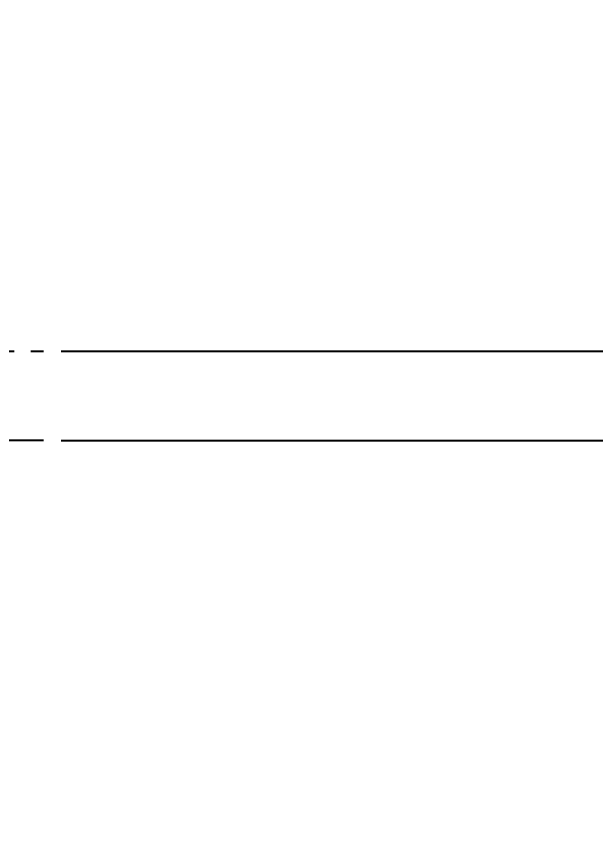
# Model space of a CAD drawing. Header units: millimetres. Extents: x 5828 to 6704, y 123 to 421.
# Drawn here: x 6581.76 to 6594.73, y 354.31 to 372.45 of the extents above; entities that cross this region are included whole.
import ezdxf

# ---------------------------------------------------------------- set-up
doc = ezdxf.new("R2010")
doc.units = ezdxf.units.MM
doc.linetypes.add('CENTER', pattern=[0.6, 0.375, -0.075, 0.075, -0.075])
for name, color, linetype in [('中心线', 7, 'Continuous'), ('尺寸标注', 7, 'Continuous'), ('运动范围', 7, 'Continuous')]:
    doc.layers.add(name, color=color, linetype=linetype)
doc.styles.add('微软雅黑', font='msyh.ttc', dxfattribs={"height": 1.5})
doc.dimstyles.new('尺寸标注_1_20比例', dxfattribs={"dimtxt": 1.5, "dimasz": 1.25, "dimexe": 0.5, "dimexo": 0.4, "dimgap": 0.5, "dimtad": 1, "dimdec": 1, "dimlfac": 20, "dimdsep": 46, "dimtxsty": '微软雅黑', "dimcen": 0.09, "dimadec": 0, "dimazin": 0, "dimtp": 0.01, "dimtm": 0.01, "dimtfac": 1, "dimtdec": 1, "dimtofl": 0, "dimtmove": 0, "dimatfit": 3, "dimfxl": 1, "dimtolj": 1, "dimarcsym": 0})

# ---------------------------------------------------------------- blocks, each defined once
blk = doc.blocks.new('*D809')
at = {"layer": 'Defpoints', "color": 0}
for p in [(6582.365, 364.953), (6582.365, 362.953), (6636.126, 362.953)]:
    blk.add_point(p, dxfattribs=at)
at = {"layer": '尺寸标注', "color": 0, "lineweight": -2}
for p, q in [((6636.126, 366.203), (6636.126, 371.048)), ((6582.765, 364.953), (6636.626, 364.953)), ((6582.765, 362.953), (6636.626, 362.953)), ((6636.126, 361.703), (6636.126, 360.453))]:
    blk.add_line(p, q, dxfattribs=at)
at = {"layer": '尺寸标注', "color": 0}
for points in [[(6635.918, 366.203), (6636.335, 366.203), (6636.126, 364.953)], [(6636.335, 361.703), (6635.918, 361.703), (6636.126, 362.953)]]:
    blk.add_solid(points, dxfattribs=at)
at = {"layer": '尺寸标注', "color": 0, "insert": (6634.851, 369.436), "char_height": 1.5, "attachment_point": 5, "rotation": 90, "style": '微软雅黑'}
blk.add_mtext('\\A1;40', dxfattribs=at)
blk = doc.blocks.new('*D810')
at = {"layer": 'Defpoints', "color": 0}
for p in [(6582.365, 362.953), (6583.807, 334.953), (6636.126, 334.953)]:
    blk.add_point(p, dxfattribs=at)
at = {"layer": '尺寸标注', "color": 0, "lineweight": -2}
for p, q in [((6582.765, 362.953), (6636.626, 362.953)), ((6636.126, 361.703), (6636.126, 336.203)), ((6584.207, 334.953), (6636.626, 334.953))]:
    blk.add_line(p, q, dxfattribs=at)
at = {"layer": '尺寸标注', "color": 0}
for points in [[(6636.335, 361.703), (6635.918, 361.703), (6636.126, 362.953)], [(6635.918, 336.203), (6636.335, 336.203), (6636.126, 334.953)]]:
    blk.add_solid(points, dxfattribs=at)
at = {"layer": '尺寸标注', "color": 0, "insert": (6634.851, 348.953), "char_height": 1.5, "attachment_point": 5, "rotation": 90, "style": '微软雅黑'}
blk.add_mtext('\\A1;560', dxfattribs=at)

msp = doc.modelspace()

# ---------------------------------------------------------------- linework, layer by layer
at = {"layer": '中心线', "linetype": 'CENTER', "ltscale": 5}
for p, q in [((6546.8355, 364.9526), (6582.3651, 364.9526)), ((6582.3651, 362.9526), (6570.7209, 362.9526))]:
    msp.add_line(p, q, dxfattribs=at)
at = {"layer": '运动范围', "color": 7, "linetype": 'Continuous'}
msp.add_arc((6576.9026, 334.9526), 53.8276, 350, 225, dxfattribs=at)

# ---------------------------------------------------------------- dimensions: what is measured, and where the dimension line sits
at = {"layer": '尺寸标注'}
dim = msp.add_linear_dim(base=(6636.1264, 362.9526), p1=(6582.3651, 364.9526), p2=(6582.3651, 362.9526), angle=90, dimstyle='尺寸标注_1_20比例', dxfattribs=at)
dim.commit()
dim.dimension.update_dxf_attribs({"geometry": '*D809', "text_midpoint": (6636.1264, 369.4355), "dimtype": 160})
dim = msp.add_linear_dim(base=(6636.1264, 334.9526), p1=(6582.3651, 362.9526), p2=(6583.8074, 334.9526), angle=90, dimstyle='尺寸标注_1_20比例', dxfattribs=at)
dim.commit()
dim.dimension.update_dxf_attribs({"geometry": '*D810', "text_midpoint": (6634.8507, 348.9526)})

doc.saveas('drawing.dxf')
